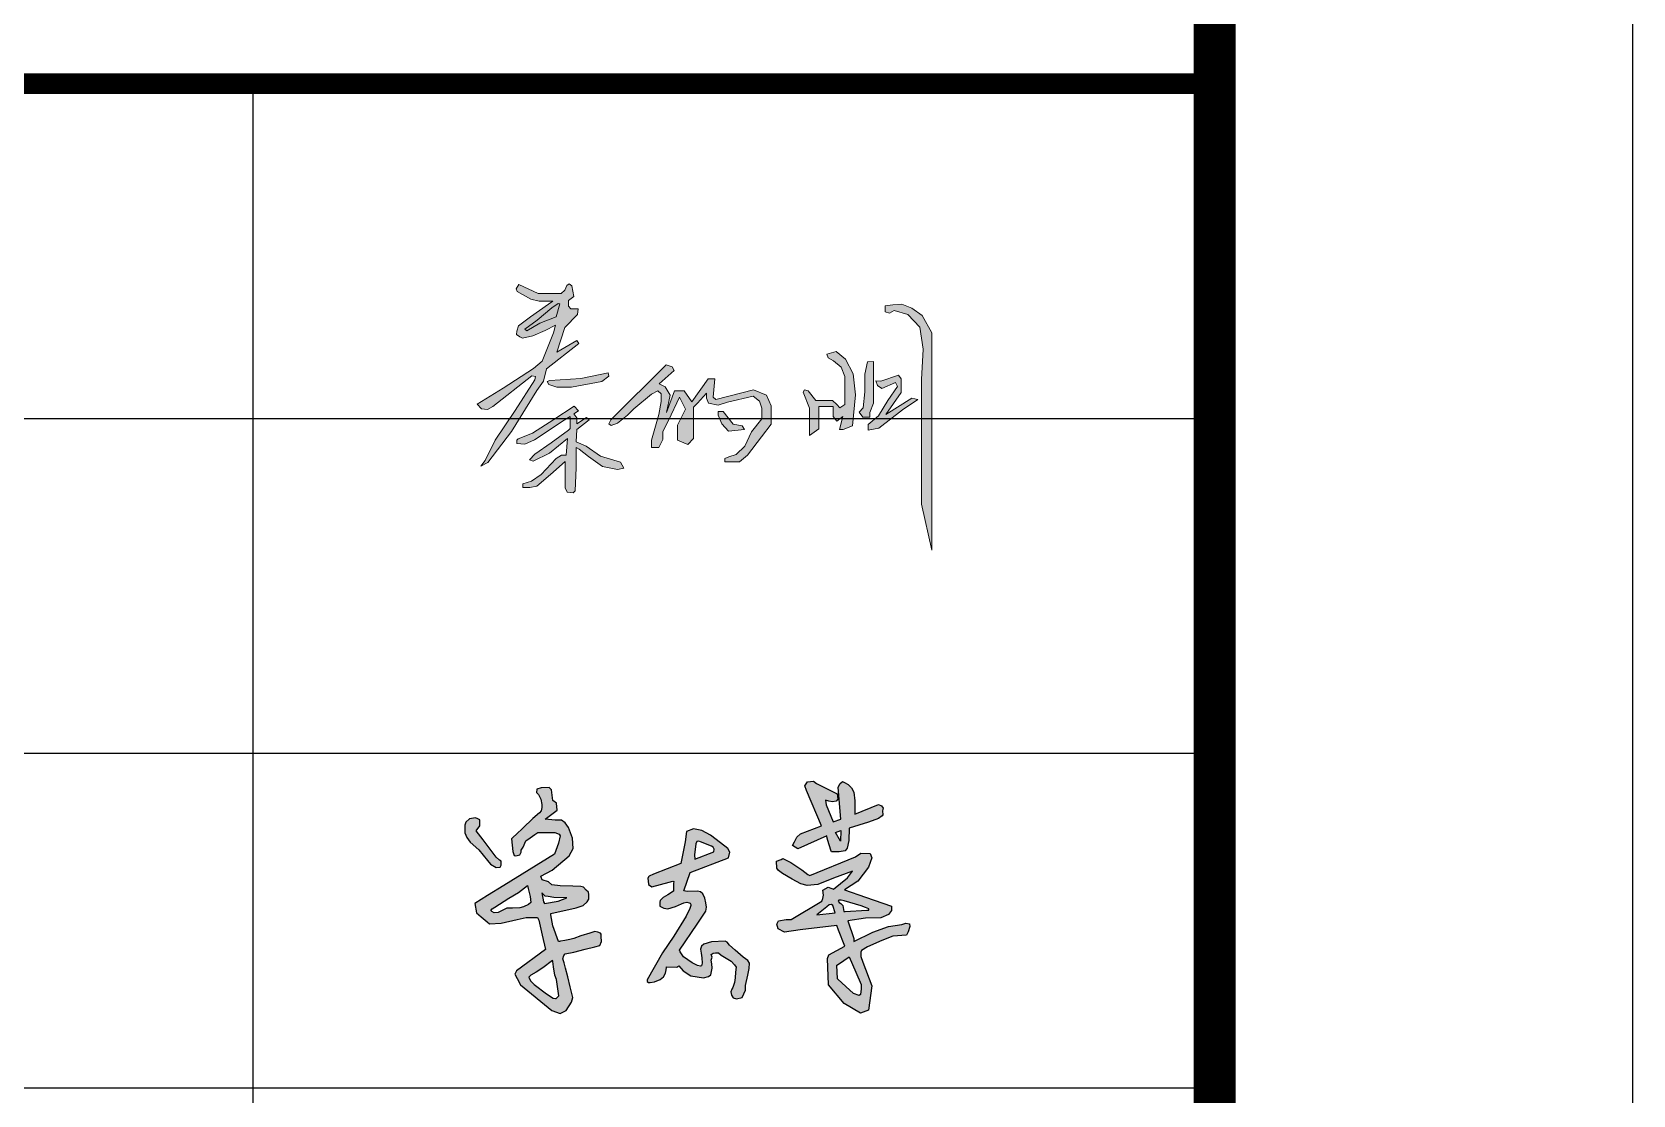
# Model space of a CAD drawing. Extents: x 1051052 to 1482120, y -981644 to -673261.
# Drawn here: x 1265414 to 1270877, y -802289 to -798663 of the extents above; entities that cross this region are included whole.
import ezdxf

# ---------------------------------------------------------------- set-up
doc = ezdxf.new("R2010")
doc.units = 0
doc.header["$LTSCALE"] = 1000
doc.header["$MEASUREMENT"] = 0
doc.layers.add('TK', color=142, linetype='Continuous')
doc.layers.add('填充', color=8, linetype='Continuous')

# ---------------------------------------------------------------- blocks, each defined once
blk = doc.blocks.new('A$C05385F37')
at = {"layer": 'TK'}
for p, q in [((-8000, -26600), (-1000, -26600)), ((-1000, -26600), (-8000, -26600)), ((-8000, -26600), (-1000, -26600)), ((-8000, -26600), (-2830.4, -26600)), ((-8000, -26600), (-1000, -26600)), ((-8000, -26600), (-1000, -26600)), ((-8000, -26600), (-1000, -26600)), ((-3299.9, -26600), (-3299.9, -31400)), ((-8000, -27400), (-1000, -27400)), ((-8000, -28200), (-1000, -28200)), ((-8000, -29000), (-1000, -29000))]:
    blk.add_line(p, q, dxfattribs=at)
at = {"layer": 'TK', "const_width": 50}
for points in [[(-8000, -26600), (-1000, -26600)], [(-1000, -26600), (-8000, -26600)], [(-1000, -26600), (-7944, -26600)]]:
    blk.add_lwpolyline(points, dxfattribs=at)
blk = doc.blocks.new('dfrdede')
at = {"layer": 'TK', "linetype": 'Continuous', "lineweight": 13, "ltscale": 1.84506}
for points in [[(863.41, 231.62), (871.35, 227.2), (876.08, 225.95), (884.04, 225.95), (881.42, 224.15), (871.08, 216.95), (864.18, 211.77), (863.18, 208.69), (862.93, 206.76), (864.95, 205.42), (866.56, 204.57), (872.39, 205.91), (879.56, 209.08), (885.51, 212.13), (884.32, 207.77), (877.78, 191.33), (872.74, 187.22), (855.4, 175.76), (840.29, 166.54), (842.78, 163.91), (846.28, 163.54), (849.31, 165.33), (871.92, 182.99), (873.97, 182.49), (873.53, 180.67), (862.29, 162.9), (850.79, 145.95), (844.98, 134.2), (842.51, 130.86), (846.59, 132.96), (860.19, 150.77), (874.66, 174.39), (878.62, 179.83), (880.23, 186.88), (898.9, 201.47), (897.79, 203.2), (886.29, 196.52), (890.94, 210.78), (898.15, 218.26), (898.6, 221.59), (894.31, 221.59), (893.06, 223.15), (893.06, 226.37), (896.13, 228.74), (895.01, 234.88), (893.31, 235.89), (892.01, 234.96), (890.86, 232.32), (888.85, 230.36), (875.45, 230.36), (864.35, 235.59), (862.91, 233.07)], [(1077.97, 219.08), (1080.67, 220.57), (1088.56, 218.25), (1095.63, 210.91), (1097.39, 198.36), (1096.56, 180.8), (1096.56, 134.13), (1096.56, 109.02), (1102.54, 82.52), (1102.54, 141.47), (1102.54, 207.71), (1096.88, 217.74), (1090.98, 221.92), (1085.08, 224.21), (1080, 223.76), (1075.57, 223.35), (1075.57, 219.87)], [(1028.33, 173.47), (1031.94, 164.24), (1031.94, 156.21), (1031.94, 151.19), (1031.94, 148.5), (1037.36, 152.4), (1037.36, 160.25), (1037.36, 165.24), (1045.61, 165.24), (1045.61, 159.57), (1047.79, 156.81), (1051.2, 159.42), (1049.2, 152), (1051.44, 152), (1056.82, 154.21), (1058.42, 172.06), (1057.02, 184.1), (1052.61, 192.52), (1047.39, 196.94), (1041.99, 195.45), (1042.64, 193.32), (1045.87, 191.63), (1050.17, 187.85), (1052.34, 182.62), (1052.34, 166.46), (1049.35, 164.45), (1047.72, 166.46), (1045.12, 168.77), (1035.68, 168.77), (1031.26, 174.28), (1029.1, 174.87)], [(917.36, 157.57), (949.26, 189.33), (952.73, 188.17), (953.88, 186.01), (945.22, 178.36), (948.68, 176.62), (951.57, 171.72), (949.41, 161.75), (954.03, 174.31), (959.66, 174.31), (964.13, 167.96), (973.52, 181.24), (977.46, 181.24), (976.4, 170.7), (977.99, 169.26), (999.65, 174.89), (1007.15, 171.86), (1009.9, 165.65), (1009.9, 155.11), (1004.27, 147.75), (996.18, 137.21), (991.56, 133.31), (983.17, 133.31), (983.17, 135.31), (985.35, 136.34), (989.69, 137.64), (994.74, 142.41), (998.49, 150.64), (1004.41, 158.14), (1004.41, 164.38), (1003.11, 168.39), (999.5, 171.14), (984.63, 167.82), (979.29, 165.94), (973.66, 167.24), (972.51, 169.98), (972.51, 173), (967.45, 167.1), (965, 164.79), (965, 154.53), (965, 146.88), (961.82, 143.27), (955.76, 145.87), (955.76, 154.42), (960.52, 163.77), (957.06, 170.7), (950.71, 157.13), (947.39, 150.78), (947.39, 146.3), (945.08, 141.54), (940.89, 141.54), (940.89, 145.88), (945.08, 160.6), (946.37, 168.11), (946.37, 172.64), (944.5, 174.31), (940.89, 172.44), (930.64, 163.92), (927.03, 160.31), (921.25, 155.69), (917.65, 154.22), (916.19, 155.36)], [(1065.36, 191.02), (1063.86, 183.92), (1063.86, 173.67), (1062.91, 164.53), (1060.59, 161.93), (1062.63, 159.2), (1066.73, 159.2), (1066.73, 161.72), (1068.78, 167.26), (1068.78, 191.15)], [(882.26, 180.32), (900.02, 181.38), (915.93, 184.57), (916.25, 182.72), (912.29, 179.58), (894.71, 176.31), (886.22, 176.31), (881.61, 177.88), (880.64, 179.58)], [(882.26, 180.32), (900.02, 181.38), (915.93, 184.57), (916.25, 182.72), (912.29, 179.58), (894.71, 176.31), (886.22, 176.31), (881.61, 177.88), (880.64, 179.58)], [(1073.04, 179.86), (1083.22, 183.25), (1084.74, 181.26), (1084.74, 179.19), (1084.74, 173.28), (1075.96, 160.66), (1090.95, 170.14), (1094.34, 169.21), (1085.56, 163.24), (1071.98, 152.7), (1065.78, 151.53), (1065.78, 154.93), (1071.75, 159.96), (1077.13, 168.62), (1082.75, 176.81), (1081.46, 179.04), (1073.62, 175.64), (1071.05, 177.28), (1070.23, 179.97)], [(863.91, 146.55), (872.33, 149.94), (884.54, 157.69), (896.29, 165.43), (898.78, 162.83), (896.13, 160.96), (897.76, 158.65), (897.76, 155.31), (903.3, 158.99), (904.94, 157.57), (897.76, 152.03), (897.37, 144.91), (903.19, 142.37), (911.5, 136.72), (923.02, 133.1), (924.89, 129.77), (921.22, 128.87), (912.68, 130.62), (904.6, 136.44), (899.06, 140.62), (897.48, 141.64), (897.48, 129.94), (896.8, 116.66), (895.66, 115.55), (892.19, 115.8), (891.09, 118.3), (891.09, 133.53), (882.69, 126.08), (874.79, 119.34), (870.63, 118.54), (866.64, 118.54), (866.64, 120.75), (871.63, 122.17), (877.15, 126.05), (885.84, 135.28), (888.91, 137.3), (891.58, 137.3), (892.51, 146.91), (882.01, 138.28), (872.72, 133.8), (870.47, 134.53), (873.59, 137.78), (883.07, 144.29), (892.92, 151.71), (894.02, 152.63), (894.02, 159.51), (890.5, 157.3), (873.31, 146.12), (867.86, 143.51), (863.17, 143.88), (863.17, 145.84)], [(982.23, 162.43), (987.96, 155.11), (993.16, 154.05), (994.54, 151.93), (985.31, 150.97), (981.49, 155.32), (979.37, 160.31), (979.37, 162.42)]]:
    blk.add_hatch(color=256, dxfattribs=at).paths.add_polyline_path(points)
at = {"layer": 'TK', "linetype": 'Continuous', "lineweight": 13, "ltscale": 1.69883e-06}
blk.add_lwpolyline([(863.41, 231.62), (871.35, 227.2), (876.08, 225.95), (884.04, 225.95), (881.42, 224.15), (871.08, 216.95), (864.18, 211.77), (863.18, 208.69), (862.93, 206.76), (864.95, 205.42), (866.56, 204.57), (872.39, 205.91), (879.56, 209.08), (885.51, 212.13), (884.32, 207.77), (877.78, 191.33), (872.74, 187.22), (855.4, 175.76), (840.29, 166.54), (842.78, 163.91), (846.28, 163.54), (849.31, 165.33), (871.92, 182.99), (873.97, 182.49), (873.53, 180.67), (862.29, 162.9), (850.79, 145.95), (844.98, 134.2), (842.51, 130.86), (846.59, 132.96), (860.19, 150.77), (874.66, 174.39), (878.62, 179.83), (880.23, 186.88), (898.9, 201.47), (897.79, 203.2), (886.29, 196.52), (890.94, 210.78), (898.15, 218.26), (898.6, 221.59), (894.31, 221.59), (893.06, 223.15), (893.06, 226.37), (896.13, 228.74), (895.01, 234.88), (893.31, 235.89), (892.01, 234.96), (890.86, 232.32), (888.85, 230.36), (875.45, 230.36), (864.35, 235.59), (862.91, 233.07), (863.41, 231.62)], dxfattribs=at)
at = {"layer": 'TK', "linetype": 'Continuous', "lineweight": 13, "ltscale": 0.439212}
blk.add_lwpolyline([(887.96, 224.4), (885.8, 216.89), (876.54, 213.2), (868.89, 208.94), (867.84, 209.81), (874.91, 214.95), (883.34, 222.16), (886.95, 224.53)], dxfattribs=at)
at = {"layer": 'TK', "linetype": 'Continuous', "lineweight": 13, "ltscale": 0.075311}
blk.add_lwpolyline([(886.95, 224.53), (887.96, 224.4)], dxfattribs=at)
at = {"layer": 'TK', "linetype": 'Continuous', "lineweight": 13, "ltscale": 0.409809}
blk.add_lwpolyline([(1077.97, 219.08), (1080.67, 220.57), (1088.56, 218.25), (1095.63, 210.91), (1097.39, 198.36), (1096.56, 180.8), (1096.56, 134.13), (1096.56, 109.02), (1102.54, 82.52), (1102.54, 141.47), (1102.54, 207.71), (1096.88, 217.74), (1090.98, 221.92), (1085.08, 224.21), (1080, 223.76), (1075.57, 223.35), (1075.57, 219.87), (1077.97, 219.08)], dxfattribs=at)
at = {"layer": 'TK', "linetype": 'Continuous', "lineweight": 13, "ltscale": 1.365351}
blk.add_lwpolyline([(1028.33, 173.47), (1031.94, 164.24), (1031.94, 156.21), (1031.94, 151.19), (1031.94, 148.5), (1037.36, 152.4), (1037.36, 160.25), (1037.36, 165.24), (1045.61, 165.24), (1045.61, 159.57), (1047.79, 156.81), (1051.2, 159.42), (1049.2, 152), (1051.44, 152), (1056.82, 154.21), (1058.42, 172.06), (1057.02, 184.1), (1052.61, 192.52), (1047.39, 196.94), (1041.99, 195.45), (1042.64, 193.32), (1045.87, 191.63), (1050.17, 187.85), (1052.34, 182.62), (1052.34, 166.46), (1049.35, 164.45), (1047.72, 166.46), (1045.12, 168.77), (1035.68, 168.77), (1031.26, 174.28), (1029.1, 174.87), (1028.33, 173.47)], dxfattribs=at)
at = {"layer": 'TK', "linetype": 'Continuous', "lineweight": 13, "ltscale": 0.247549}
blk.add_lwpolyline([(917.36, 157.57), (949.26, 189.33), (952.73, 188.17), (953.88, 186.01), (945.22, 178.36), (948.68, 176.62), (951.57, 171.72), (949.41, 161.75), (954.03, 174.31), (959.66, 174.31), (964.13, 167.96), (973.52, 181.24), (977.46, 181.24), (976.4, 170.7), (977.99, 169.26), (999.65, 174.89), (1007.15, 171.86), (1009.9, 165.65), (1009.9, 155.11), (1004.27, 147.75), (996.18, 137.21), (991.56, 133.31), (983.17, 133.31), (983.17, 135.31), (985.35, 136.34), (989.69, 137.64), (994.74, 142.41), (998.49, 150.64), (1004.41, 158.14), (1004.41, 164.38), (1003.11, 168.39), (999.5, 171.14), (984.63, 167.82), (979.29, 165.94), (973.66, 167.24), (972.51, 169.98), (972.51, 173), (967.45, 167.1), (965, 164.79), (965, 154.53), (965, 146.88), (961.82, 143.27), (955.76, 145.87), (955.76, 154.42), (960.52, 163.77), (957.06, 170.7), (950.71, 157.13), (947.39, 150.78), (947.39, 146.3), (945.08, 141.54), (940.89, 141.54), (940.89, 145.88), (945.08, 160.6), (946.37, 168.11), (946.37, 172.64), (944.5, 174.31), (940.89, 172.44), (930.64, 163.92), (927.03, 160.31), (921.25, 155.69), (917.65, 154.22), (916.19, 155.36), (917.36, 157.57)], dxfattribs=at)
at = {"layer": 'TK', "linetype": 'Continuous', "lineweight": 13, "ltscale": 0.421405}
blk.add_lwpolyline([(1065.36, 191.02), (1063.86, 183.92), (1063.86, 173.67), (1062.91, 164.53), (1060.59, 161.93), (1062.63, 159.2), (1066.73, 159.2), (1066.73, 161.72), (1068.78, 167.26), (1068.78, 191.15), (1065.36, 191.02)], dxfattribs=at)
at = {"layer": 'TK', "linetype": 'Continuous', "lineweight": 13, "ltscale": 0.256276}
blk.add_lwpolyline([(882.26, 180.32), (900.02, 181.38), (915.93, 184.57), (916.25, 182.72), (912.29, 179.58), (894.71, 176.31), (886.22, 176.31), (881.61, 177.88), (880.64, 179.58), (882.26, 180.32)], dxfattribs=at)
at = {"layer": 'TK', "linetype": 'Continuous', "lineweight": 13, "ltscale": 1.170568}
blk.add_lwpolyline([(1073.04, 179.86), (1083.22, 183.25), (1084.74, 181.26), (1084.74, 179.19), (1084.74, 173.28), (1075.96, 160.66), (1090.95, 170.14), (1094.34, 169.21), (1085.56, 163.24), (1071.98, 152.7), (1065.78, 151.53), (1065.78, 154.93), (1071.75, 159.96), (1077.13, 168.62), (1082.75, 176.81), (1081.46, 179.04), (1073.62, 175.64), (1071.05, 177.28), (1070.23, 179.97), (1073.04, 179.86)], dxfattribs=at)
at = {"layer": 'TK', "linetype": 'Continuous', "lineweight": 13, "ltscale": 0.235698}
blk.add_lwpolyline([(863.91, 146.55), (872.33, 149.94), (884.54, 157.69), (896.29, 165.43), (898.78, 162.83), (896.13, 160.96), (897.76, 158.65), (897.76, 155.31), (903.3, 158.99), (904.94, 157.57), (897.76, 152.03), (897.37, 144.91), (903.19, 142.37), (911.5, 136.72), (923.02, 133.1), (924.89, 129.77), (921.22, 128.87), (912.68, 130.62), (904.6, 136.44), (899.06, 140.62), (897.48, 141.64), (897.48, 129.94), (896.8, 116.66), (895.66, 115.55), (892.19, 115.8), (891.09, 118.3), (891.09, 133.53), (882.69, 126.08), (874.79, 119.34), (870.63, 118.54), (866.64, 118.54), (866.64, 120.75), (871.63, 122.17), (877.15, 126.05), (885.84, 135.28), (888.91, 137.3), (891.58, 137.3), (892.51, 146.91), (882.01, 138.28), (872.72, 133.8), (870.47, 134.53), (873.59, 137.78), (883.07, 144.29), (892.92, 151.71), (894.02, 152.63), (894.02, 159.51), (890.5, 157.3), (873.31, 146.12), (867.86, 143.51), (863.17, 143.88), (863.17, 145.84), (863.91, 146.55)], dxfattribs=at)
at = {"layer": 'TK', "linetype": 'Continuous', "lineweight": 13, "ltscale": 0.101087}
blk.add_lwpolyline([(982.23, 162.43), (987.96, 155.11), (993.16, 154.05), (994.54, 151.93), (985.31, 150.97), (981.49, 155.32), (979.37, 160.31), (979.37, 162.42), (982.23, 162.43)], dxfattribs=at)
blk = doc.blocks.new('A2K')
at = {"true_color": 0xffffff}
h = blk.add_hatch(color=7, dxfattribs=at)
h.dxf.hatch_style = 1
h.paths.add_polyline_path([(56639.9, 13607.1), (56634.5, 13614.3), (56643, 13626.1), (56643, 13640.2), (56638.5, 13643.3), (56632.5, 13645.2), (56618.2, 13643.3), (56609.2, 13635.2), (56606.8, 13627.9), (56607, 13609.2), (56611.7, 13598.7), (56619.8, 13587), (56640.4, 13569), (56661.4, 13543.5), (56668.4, 13535), (56682.4, 13526.6), (56691.9, 13527.2), (56693.9, 13532.2), (56693.9, 13537.7), (56693.9, 13542.1), (56690.3, 13544.1), (56682.4, 13551.1), (56651.1, 13592.4)])
h.paths.add_polyline_path([(56854.9, 13621.9), (56847.3, 13633.8), (56837.9, 13639.7), (56822.7, 13639.7), (56798.9, 13642.1), (56827.5, 13663.3), (56826, 13680.5), (56817.8, 13686.5), (56815.6, 13699.9), (56814.1, 13711.9), (56808.8, 13717.9), (56789.4, 13717.1), (56778.9, 13714.1), (56778.2, 13705.9), (56783.4, 13701.4), (56788.7, 13690.2), (56791.6, 13677.5), (56791.6, 13670), (56789.4, 13661.8), (56785.7, 13657.3), (56770, 13643.9), (56746, 13620.7), (56730.4, 13606.5), (56722.9, 13599.1), (56718.4, 13595.3), (56722.1, 13564.7), (56725.1, 13555.7), (56728.8, 13554.5), (56735.6, 13555.8), (56738.4, 13556.7), (56741.7, 13563.1), (56741.7, 13568), (56746.7, 13575.5), (56753, 13590), (56763, 13597.4), (56774.7, 13605.9), (56781.9, 13610.7), (56793.1, 13610.7), (56807.6, 13610.7), (56815.8, 13610.7), (56822.1, 13610.7), (56832.4, 13606.1), (56834.7, 13602.6), (56831.2, 13584.8), (56821.7, 13558.7), (56700.1, 13483.4), (56661.4, 13459.4), (56631.4, 13440.8), (56635, 13418.7), (56646.4, 13409), (56660.9, 13396.7), (56666.3, 13392.1), (56694, 13393.5), (56732.4, 13402.1), (56753.8, 13406.9), (56775.9, 13406.9), (56780.5, 13406.9), (56784.3, 13400.4), (56792.1, 13365.2), (56799.7, 13330.7), (56730.7, 13279.8), (56726.4, 13271.4), (56731.9, 13261.1), (56740, 13246.1), (56815, 13184.7), (56835.4, 13178.1), (56849.7, 13185.2), (56862.4, 13204.5), (56865.7, 13215.9), (56859, 13241.7), (56853, 13265.2), (56847.5, 13286.4), (56844.4, 13298.5), (56841.8, 13308.6), (56843.5, 13316.2), (56847.3, 13320.4), (56867.4, 13324.3), (56895.2, 13331.5), (56917.9, 13337.1), (56929.8, 13340.5), (56933.7, 13349.5), (56933.3, 13361.9), (56933.3, 13367.4), (56931.1, 13370), (56924.7, 13372.1), (56917.9, 13373.8), (56905.9, 13370), (56884.1, 13363.2), (56867.4, 13357.2), (56858.4, 13354.2), (56846, 13352.5), (56836.2, 13350.3), (56833.6, 13349.9), (56831.1, 13349.5), (56817.8, 13387.1), (56812.2, 13416.3), (56872.9, 13430.5), (56890.4, 13435.5), (56899.8, 13444.3), (56903.5, 13451), (56903.5, 13462.4), (56902.5, 13467.4), (56897.1, 13472.5), (56891.1, 13479.5), (56884.7, 13481.5), (56865.2, 13482.2), (56835, 13482.9), (56815.3, 13485.5), (56806.8, 13492.5), (56791.7, 13497.3), (56788.6, 13505.7), (56815.9, 13519.9), (56856.2, 13554.5), (56865.9, 13572.3), (56864.3, 13596.5)])
h.paths.add_polyline_path([(56791.1, 13466.5), (56799.3, 13458), (56806.3, 13457), (56820.1, 13455), (56850.7, 13454), (56830.4, 13446.5), (56797.6, 13440.7), (56795.3, 13444.2)], flags=16)
h.paths.add_polyline_path([(56756.9, 13483.7), (56758.6, 13476.6), (56763.1, 13457.5), (56765.3, 13443.3), (56759.5, 13438), (56747.5, 13432.7), (56738.7, 13430.4), (56720.9, 13429.1), (56707.6, 13429.8), (56687.2, 13419.4), (56677.4, 13418.5), (56671.6, 13421.1), (56669, 13424.2), (56672.1, 13427.8), (56678.7, 13431.8), (56712, 13453.5), (56735.1, 13466.8)], flags=16)
h.paths.add_polyline_path([(56816.5, 13304.1), (56817.8, 13302), (56819.2, 13289), (56822.6, 13269.2), (56826, 13259), (56831.5, 13220.1), (56827, 13215.3), (56824.8, 13212.9), (56818.5, 13214.6), (56802.1, 13224.8), (56772.7, 13247.4), (56763.9, 13255.6), (56760.4, 13264.5), (56765.2, 13269.2), (56777.5, 13276.1), (56793.2, 13287)], flags=16)
h = blk.add_hatch(color=7, dxfattribs=at)
h.dxf.hatch_style = 1
h.paths.add_polyline_path([(57605, 13649.8), (57606.3, 13652.5), (57605.6, 13662.3), (57607.6, 13668.2), (57603.7, 13674.1), (57596.4, 13677.4), (57539.3, 13653.8), (57539.9, 13668.9), (57539.3, 13685.9), (57537.3, 13707), (57531.4, 13716.8), (57523.5, 13725.4), (57515, 13729.9), (57509.7, 13731.9), (57503.8, 13726.7), (57499.9, 13717.5), (57506.4, 13641.9), (57487.4, 13636), (57471, 13676.8), (57469.1, 13687.7), (57477.5, 13685.3), (57486.1, 13683.3), (57494.6, 13685.3), (57499.2, 13689.9), (57497.2, 13702.4), (57448, 13727.3), (57440.7, 13732.6), (57426.3, 13731.3), (57420.4, 13722.1), (57424, 13710.6), (57459.8, 13626.2), (57409.9, 13607.1), (57400.7, 13599.3), (57395.4, 13588.1), (57390.8, 13579.6), (57403.3, 13571), (57472.3, 13602.5), (57472.9, 13599.9), (57474.8, 13591.4), (57482.5, 13568.2), (57484.1, 13563.8), (57501.8, 13563.8), (57516.3, 13566.4), (57520.9, 13573), (57525.5, 13591.4), (57526.1, 13620.9), (57572.1, 13634.7), (57595.8, 13643.9)])
h.paths.add_polyline_path([(57506, 13615.4), (57505.6, 13589.7), (57493.2, 13610.5)], flags=16)
h = blk.add_hatch(color=7, dxfattribs=at)
h.dxf.hatch_style = 1
h.paths.add_polyline_path([(57183.5, 13442.4), (57181.2, 13453.3), (57176, 13464.1), (57170.9, 13468.7), (57163.5, 13469.9), (57138.3, 13469.3), (57130.4, 13471), (57146.2, 13514.8), (57237.5, 13550), (57240.7, 13563.4), (57236.2, 13572.4), (57218.1, 13586), (57194.7, 13604), (57173.9, 13614.8), (57154, 13619.4), (57136.8, 13613), (57134.1, 13587.8), (57123.3, 13536.3), (57057.9, 13510.7), (57048.1, 13506.2), (57045.9, 13504), (57045, 13500.5), (57045.5, 13494.7), (57046.5, 13485.7), (57054.3, 13480.7), (57095.4, 13491.7), (57104.2, 13493.9), (57106.8, 13492.8), (57106.4, 13488.1), (57105.7, 13470.1), (57092.5, 13461.3), (57081.1, 13454.7), (57073.8, 13448.1), (57073.4, 13443.7), (57073.4, 13434.2), (57082.6, 13429.1), (57092.1, 13427.6), (57110.8, 13433.8), (57125.1, 13439.7), (57130.6, 13441.9), (57137.6, 13443.7), (57143.1, 13441.9), (57145.6, 13441.2), (57147.8, 13438.6), (57147.5, 13436), (57144.9, 13428.7), (57136.5, 13410.4), (57107.1, 13362.4), (57080, 13322.4), (57043.3, 13258.1), (57042.8, 13253.8), (57046.4, 13252), (57049.9, 13252), (57060.8, 13253.6), (57074.3, 13258.9), (57082.1, 13265.5), (57086.9, 13273.8), (57088.5, 13281.7), (57089.2, 13287.3), (57089.1, 13289.1), (57113.8, 13288.6), (57119, 13291.9), (57129.4, 13279.5), (57147.6, 13267.8), (57178.1, 13262.7), (57189.8, 13265.9), (57195, 13270.4), (57198.2, 13286), (57197.6, 13296.4), (57196.3, 13304.8), (57198.2, 13312), (57196.3, 13318.5), (57200.8, 13321.7), (57206.7, 13322.4), (57213.8, 13322.4), (57219.6, 13317.2), (57243.5, 13302.4), (57252.1, 13294.4), (57255.5, 13288.7), (57254.4, 13276.7), (57253.8, 13263), (57252.1, 13252.1), (57249.8, 13244.7), (57248.1, 13240.1), (57245.2, 13236.1), (57242.9, 13229.8), (57244.6, 13221.8), (57248.7, 13215.5), (57256.7, 13212.7), (57269.8, 13216.1), (57277.8, 13233.3), (57277.8, 13244.7), (57283.5, 13269.3), (57287, 13285.3), (57287.5, 13297.8), (57283.5, 13304.7), (57272.7, 13312.1), (57253.2, 13329.3), (57239.5, 13341.3), (57234.4, 13348.1), (57229.2, 13350.4), (57196.6, 13349.3), (57178.3, 13343.6), (57173.2, 13339), (57170.9, 13331.6), (57172, 13321.8), (57173.8, 13310.4), (57174.9, 13297.8), (57173.2, 13291.5), (57170.3, 13291), (57163.5, 13292.7), (57150.9, 13299), (57130.3, 13313.3), (57122.3, 13324.7), (57120.6, 13328.7), (57162.9, 13391), (57183.5, 13421.9), (57184.6, 13432.1)])
h.paths.add_polyline_path([(57157.1, 13546.9), (57156.6, 13557.3), (57159.7, 13583.5), (57162, 13588.9), (57166.3, 13589.3), (57170.9, 13588.1), (57197.2, 13577.6), (57200.9, 13575), (57203.3, 13570.1), (57202.7, 13564.4)], flags=16)
h = blk.add_hatch(color=7, dxfattribs=at)
h.dxf.hatch_style = 1
h.paths.add_polyline_path([(57572.5, 13527.8), (57580.5, 13549.4), (57576, 13559.9), (57553.9, 13560.9), (57541.3, 13552.4), (57432.3, 13507.7), (57427.2, 13510.2), (57413.2, 13520.8), (57386.8, 13538.9), (57367.4, 13548.1), (57363.3, 13545.4), (57352.2, 13541.4), (57353.2, 13525.2), (57357.2, 13519.2), (57366.3, 13512.1), (57389.6, 13498.9), (57410.8, 13487.8), (57425.9, 13483.8), (57451.2, 13485.8), (57488.6, 13501), (57534.1, 13518.1), (57522, 13502), (57488.6, 13474.7), (57484.6, 13476.7), (57475.5, 13479.8), (57463.3, 13472.7), (57464.3, 13460.6), (57463.3, 13452.5), (57460.3, 13446.4), (57387.5, 13402), (57375.4, 13402), (57357.2, 13398.9), (57353.2, 13390.9), (57356.2, 13379.7), (57371.4, 13371.7), (57408.8, 13377.7), (57496.7, 13387.8), (57500.7, 13376.7), (57515.9, 13338.3), (57477.5, 13318.1), (57474.4, 13309), (57476.5, 13246.4), (57513.9, 13201.9), (57553.3, 13178.7), (57572.5, 13185.8), (57580.4, 13244), (57558.6, 13300.6), (57553.8, 13314.2), (57553.8, 13323.9), (57555.4, 13327.9), (57569.8, 13336.7), (57604.4, 13352), (57630.2, 13362.4), (57663.1, 13364.9), (57667.1, 13372.9), (57671.2, 13385.8), (57670.4, 13392.2), (57661.5, 13393.8), (57651.9, 13390.6), (57619.7, 13385.8), (57582.7, 13372.1), (57536.9, 13349.6), (57536.9, 13356.8), (57523.2, 13399.4), (57565, 13405.8), (57602, 13406.7), (57619.7, 13414.7), (57626.9, 13423.5), (57626.9, 13434), (57565, 13455.7), (57514.7, 13473), (57546.9, 13494.1)])
h.paths.add_polyline_path([(57554.9, 13435), (57564.7, 13431.2), (57572.7, 13428.1), (57572.7, 13425), (57568.3, 13424.7), (57516.7, 13421.6), (57513.5, 13421.6), (57510.6, 13436.2), (57506, 13440.8), (57501.9, 13443.1), (57499.8, 13446.2), (57501.4, 13448.7), (57507, 13448.7), (57513.8, 13446.8)], flags=16)
h.paths.add_polyline_path([(57487, 13435.9), (57492.2, 13418), (57448.3, 13413.6), (57472.8, 13432.6), (57478.3, 13437.3), (57483.8, 13438.4)], flags=16)
h.paths.add_polyline_path([(57526.2, 13312.8), (57541.7, 13276.6), (57554.4, 13247.1), (57554.9, 13236.6), (57553.1, 13223.1), (57550.3, 13220.4), (57536.5, 13225.3), (57518.4, 13242), (57498.3, 13260.4), (57496.4, 13293.2), (57500.6, 13295.9)], flags=16)
at = {"color": 7, "true_color": 0xffffff}
for points in [[(56822.1, 13610.7), (56832.4, 13606.1), (56834.7, 13602.6), (56831.2, 13584.8), (56821.7, 13558.7), (56700.1, 13483.4), (56661.4, 13459.4), (56631.4, 13440.8), (56635, 13418.7), (56646.4, 13409), (56660.9, 13396.7), (56666.3, 13392.1), (56694, 13393.5), (56732.4, 13402.1), (56753.8, 13406.9), (56775.9, 13406.9), (56780.5, 13406.9), (56784.3, 13400.4), (56792.1, 13365.2), (56799.7, 13330.7), (56730.7, 13279.8), (56726.4, 13271.4), (56731.9, 13261.1), (56740, 13246.1), (56815, 13184.7), (56835.4, 13178.1), (56849.7, 13185.2), (56862.4, 13204.5), (56865.7, 13215.9), (56859, 13241.7), (56853, 13265.2), (56847.5, 13286.4), (56844.4, 13298.5), (56841.8, 13308.6), (56843.5, 13316.2), (56847.3, 13320.4), (56867.4, 13324.3), (56895.2, 13331.5), (56917.9, 13337.1), (56929.8, 13340.5), (56933.7, 13349.5), (56933.3, 13361.9), (56933.3, 13367.4), (56931.1, 13370), (56924.7, 13372.1), (56917.9, 13373.8), (56905.9, 13370), (56884.1, 13363.2), (56867.4, 13357.2), (56858.4, 13354.2), (56846, 13352.5), (56836.2, 13350.3), (56833.6, 13349.9), (56831.1, 13349.5), (56817.8, 13387.1), (56812.7, 13413.6), (56812.5, 13416.4), (56872.9, 13430.5), (56890.4, 13435.5), (56899.8, 13444.3), (56903.5, 13451), (56903.5, 13462.4), (56902.5, 13467.4), (56897.1, 13472.5), (56891.1, 13479.5), (56884.7, 13481.5), (56865.2, 13482.2), (56835, 13482.9), (56815.3, 13485.5), (56806.8, 13492.5), (56791.7, 13497.3), (56789.6, 13503.2), (56789, 13505.9), (56815.9, 13519.9), (56856.2, 13554.5), (56865.9, 13572.3), (56864.3, 13596.5), (56854.9, 13621.9), (56847.3, 13633.8), (56837.9, 13639.7), (56822.7, 13639.7), (56798.9, 13642.1), (56827.5, 13663.3), (56826, 13680.5), (56817.8, 13686.5), (56815.6, 13699.9), (56814.1, 13711.9), (56808.8, 13717.9), (56789.4, 13717.1), (56778.9, 13714.1), (56778.2, 13705.9), (56783.4, 13701.4), (56788.7, 13690.2), (56791.6, 13677.5), (56791.6, 13670), (56789.4, 13661.8), (56785.7, 13657.3), (56770, 13643.9), (56746, 13620.7), (56730.4, 13606.5), (56722.9, 13599.1), (56718.4, 13595.3), (56722.1, 13564.7), (56725.1, 13555.7), (56728.8, 13554.5), (56735.6, 13555.8)], [(57395.4, 13588.1), (57400.7, 13599.3), (57409.9, 13607.1), (57459.8, 13626.2), (57424, 13710.6), (57420.4, 13722.1), (57426.3, 13731.3), (57440.7, 13732.6), (57448, 13727.3), (57497.2, 13702.4), (57499.2, 13689.9), (57494.6, 13685.3), (57486.1, 13683.3), (57477.5, 13685.3), (57469.1, 13687.7), (57471, 13676.8), (57487.4, 13636), (57506.4, 13641.9), (57499.9, 13717.5), (57503.8, 13726.7), (57509.7, 13731.9), (57515, 13729.9), (57523.5, 13725.4), (57531.4, 13716.8), (57537.3, 13707), (57539.3, 13685.9), (57539.9, 13668.9), (57539.3, 13653.8), (57596.4, 13677.4), (57603.7, 13674.1), (57607.6, 13668.2), (57605.6, 13662.3), (57606.3, 13652.5), (57605, 13649.8), (57595.8, 13643.9), (57572.1, 13634.7), (57526.1, 13620.9), (57525.5, 13591.4), (57520.9, 13573), (57516.3, 13566.4), (57501.8, 13563.8), (57484.1, 13563.8), (57482.5, 13568.2), (57474.8, 13591.4), (57472.9, 13599.9), (57472.3, 13602.5), (57403.3, 13571), (57390.8, 13579.6), (57395.4, 13588.1)], [(56618.2, 13643.3), (56618.2, 13643.3), (56609.2, 13635.2), (56606.8, 13627.9), (56607, 13609.2), (56611.7, 13598.7), (56619.8, 13587), (56640.4, 13569), (56661.4, 13543.5), (56668.4, 13535), (56682.4, 13526.6), (56691.9, 13527.2), (56693.9, 13532.2), (56693.9, 13537.7), (56693.9, 13542.1), (56690.3, 13544.1), (56682.4, 13551.1), (56651.1, 13592.4), (56639.9, 13607.1), (56634.5, 13614.3), (56634.5, 13614.3), (56643, 13626.1), (56643, 13640.2), (56638.5, 13643.3), (56632.5, 13645.2), (56618.2, 13643.3)], [(56735.6, 13555.8), (56738.4, 13556.7), (56741.7, 13563.1), (56741.7, 13568), (56746.7, 13575.5), (56753, 13590), (56763, 13597.4), (56774.7, 13605.9), (56781.9, 13610.7), (56793.1, 13610.7), (56807.6, 13610.7), (56815.8, 13610.7), (56822.1, 13610.7)], [(57046.5, 13485.7), (57054.3, 13480.7), (57095.4, 13491.7), (57104.2, 13493.9), (57106.8, 13492.8), (57106.4, 13488.1), (57105.7, 13470.1), (57092.5, 13461.3), (57081.1, 13454.7), (57073.8, 13448.1), (57073.4, 13443.7), (57073.4, 13434.2), (57082.6, 13429.1), (57092.1, 13427.6), (57110.8, 13433.8), (57125.1, 13439.7), (57130.6, 13441.9), (57137.6, 13443.7), (57143.1, 13441.9), (57145.6, 13441.2), (57147.8, 13438.6), (57147.5, 13436), (57144.9, 13428.7), (57136.5, 13410.4), (57107.1, 13362.4), (57080, 13322.4), (57043.3, 13258.1), (57042.8, 13253.8), (57046.4, 13252), (57049.9, 13252), (57060.8, 13253.6), (57074.3, 13258.9), (57082.1, 13265.5), (57086.9, 13273.8), (57088.5, 13281.7), (57089.2, 13287.3), (57089.1, 13289.1), (57113.8, 13288.6), (57119, 13291.9), (57129.4, 13279.5), (57147.6, 13267.8), (57178.1, 13262.7), (57189.8, 13265.9), (57195, 13270.4), (57198.2, 13286), (57197.6, 13296.4), (57196.3, 13304.8), (57198.2, 13312), (57196.3, 13318.5), (57200.8, 13321.7), (57206.7, 13322.4), (57213.8, 13322.4), (57219.6, 13317.2), (57243.5, 13302.4), (57252.1, 13294.4), (57255.5, 13288.7), (57254.4, 13276.7), (57253.8, 13263), (57252.1, 13252.1), (57249.8, 13244.7), (57248.1, 13240.1), (57245.2, 13236.1), (57242.9, 13229.8), (57244.6, 13221.8), (57248.7, 13215.5), (57256.7, 13212.7), (57269.8, 13216.1), (57277.8, 13233.3), (57277.8, 13244.7), (57283.5, 13269.3), (57287, 13285.3), (57287.5, 13297.8), (57283.5, 13304.7), (57272.7, 13312.1), (57253.2, 13329.3), (57239.5, 13341.3), (57234.4, 13348.1), (57229.2, 13350.4), (57196.6, 13349.3), (57178.3, 13343.6), (57173.2, 13339), (57170.9, 13331.6), (57172, 13321.8), (57173.8, 13310.4), (57174.9, 13297.8), (57173.2, 13291.5), (57170.3, 13291), (57163.5, 13292.7), (57150.9, 13299), (57130.3, 13313.3), (57122.3, 13324.7), (57120.6, 13328.7), (57162.9, 13391), (57183.5, 13421.9), (57184.6, 13432.1), (57183.5, 13442.4), (57181.2, 13453.3), (57176, 13464.1), (57170.9, 13468.7), (57163.5, 13469.9), (57138.3, 13469.3), (57130.4, 13471), (57146.2, 13514.8), (57237.5, 13550), (57240.7, 13563.4), (57236.2, 13572.4), (57218.1, 13586), (57194.7, 13604), (57173.9, 13614.8), (57154, 13619.4), (57136.8, 13613), (57134.1, 13587.8), (57123.3, 13536.3), (57057.9, 13510.7), (57048.1, 13506.2), (57045.9, 13504), (57045, 13500.5), (57045.5, 13494.7), (57046.5, 13485.7)], [(57157.1, 13546.9), (57202.7, 13564.4), (57203.3, 13570.1), (57200.9, 13575), (57197.2, 13577.6), (57170.9, 13588.1), (57166.3, 13589.3), (57162, 13588.9), (57159.7, 13583.5), (57156.6, 13557.3), (57157.1, 13546.9)], [(57493.2, 13610.5), (57506, 13615.4), (57505.6, 13589.7), (57493.2, 13610.5)], [(57367.4, 13548.1), (57386.8, 13538.9), (57413.2, 13520.8), (57427.2, 13510.2), (57432.3, 13507.7), (57541.3, 13552.4), (57553.9, 13560.9), (57576, 13559.9), (57580.5, 13549.4), (57572.5, 13527.8), (57546.9, 13494.1), (57514.7, 13473), (57565, 13455.7), (57626.9, 13434), (57626.9, 13423.5), (57619.7, 13414.7), (57602, 13406.7), (57565, 13405.8), (57523.2, 13399.4), (57536.9, 13356.8), (57536.9, 13349.6), (57582.7, 13372.1), (57619.7, 13385.8), (57651.9, 13390.6), (57661.5, 13393.8), (57670.4, 13392.2), (57671.2, 13385.8), (57667.1, 13372.9), (57663.1, 13364.9), (57630.2, 13362.4), (57604.4, 13352), (57569.8, 13336.7), (57555.4, 13327.9), (57553.8, 13323.9), (57553.8, 13314.2), (57558.6, 13300.6), (57580.4, 13244), (57572.5, 13185.8), (57553.3, 13178.7), (57513.9, 13201.9), (57476.5, 13246.4), (57474.4, 13309), (57477.5, 13318.1), (57515.9, 13338.3), (57500.7, 13376.7), (57496.7, 13387.8), (57408.8, 13377.7), (57371.4, 13371.7), (57356.2, 13379.7), (57353.2, 13390.9), (57357.2, 13398.9), (57375.4, 13402), (57387.5, 13402), (57460.3, 13446.4), (57463.3, 13452.5), (57464.3, 13460.6), (57463.3, 13472.7), (57475.5, 13479.8), (57484.6, 13476.7), (57488.6, 13474.7), (57522, 13502), (57534.1, 13518.1), (57488.6, 13501), (57451.2, 13485.8), (57425.9, 13483.8), (57410.8, 13487.8), (57389.6, 13498.9), (57366.3, 13512.1), (57357.2, 13519.2), (57353.2, 13525.2), (57352.2, 13541.4), (57363.3, 13545.4), (57367.4, 13548.1)], [(56756.9, 13483.7), (56758.6, 13476.6), (56763.1, 13457.5), (56765.3, 13443.3), (56759.5, 13438), (56747.5, 13432.7), (56738.7, 13430.4), (56720.9, 13429.1), (56707.6, 13429.8), (56687.2, 13419.4), (56677.4, 13418.5), (56671.6, 13421.1), (56669, 13424.2), (56672.1, 13427.8), (56678.7, 13431.8), (56712, 13453.5), (56735.1, 13466.8), (56756.9, 13483.7)], [(56791.1, 13466.5), (56795.3, 13444.2), (56797.6, 13440.7), (56830.4, 13446.5), (56850.7, 13454), (56820.1, 13455), (56806.3, 13457), (56799.3, 13458), (56791.1, 13466.5)], [(57448.3, 13413.6), (57492.2, 13418), (57487, 13435.9), (57483.8, 13438.4), (57478.3, 13437.3), (57472.8, 13432.6), (57448.3, 13413.6)], [(57510.6, 13436.2), (57513.5, 13421.6), (57516.7, 13421.6), (57568.3, 13424.7), (57572.7, 13425), (57572.7, 13428.1), (57564.7, 13431.2), (57554.9, 13435), (57513.8, 13446.8), (57507, 13448.7), (57501.4, 13448.7), (57499.8, 13446.2), (57501.9, 13443.1), (57506, 13440.8), (57510.6, 13436.2)], [(56827, 13215.3), (56831.5, 13220.1), (56826, 13259), (56822.6, 13269.2), (56819.2, 13289), (56817.8, 13302), (56816.5, 13304.1), (56793.2, 13287), (56777.5, 13276.1), (56765.2, 13269.2), (56760.4, 13264.5), (56763.9, 13255.6), (56772.7, 13247.4), (56802.1, 13224.8), (56818.5, 13214.6), (56823.6, 13213.2), (56825.8, 13213.9), (56827, 13215.3)], [(57500.6, 13295.9), (57526.2, 13312.8), (57526.2, 13312.8), (57541.7, 13276.6), (57554.4, 13247.1), (57554.9, 13236.6), (57553.1, 13223.1), (57550.3, 13220.4), (57536.5, 13225.3), (57518.4, 13242), (57499.2, 13259.6), (57498.3, 13260.5), (57496.4, 13293.2), (57500.6, 13295.9)]]:
    blk.add_lwpolyline(points, dxfattribs=at)
at = {"layer": 'TK'}
blk.add_lwpolyline([(0, 0), (59400, 0), (59400, 42000), (0, 42000)], close=True, dxfattribs=at)
at = {"layer": 'TK', "const_width": 100}
blk.add_lwpolyline([(2500, 1000), (58400, 1000), (58400, 41000), (2500, 41000)], close=True, dxfattribs=at)
at = {"color": 4}
blk.add_blockref('A$C05385F37', (59400, 42000), dxfattribs=at)
at = {"color": 7, "true_color": 0xffffff, "xscale": 4.147199999919394, "yscale": 4.147199999919394, "zscale": 4.147199999919394}
blk.add_blockref('dfrdede', (53151.5, 13943.1), dxfattribs=at)

msp = doc.modelspace()

# ---------------------------------------------------------------- block references
at = {"layer": '填充', "xscale": 1.427198797693996, "yscale": 1.427198797693996, "zscale": 1.427198797693996}
msp.add_blockref('A2K', (1186101.718, -820818.235), dxfattribs=at)

doc.saveas('drawing.dxf')
